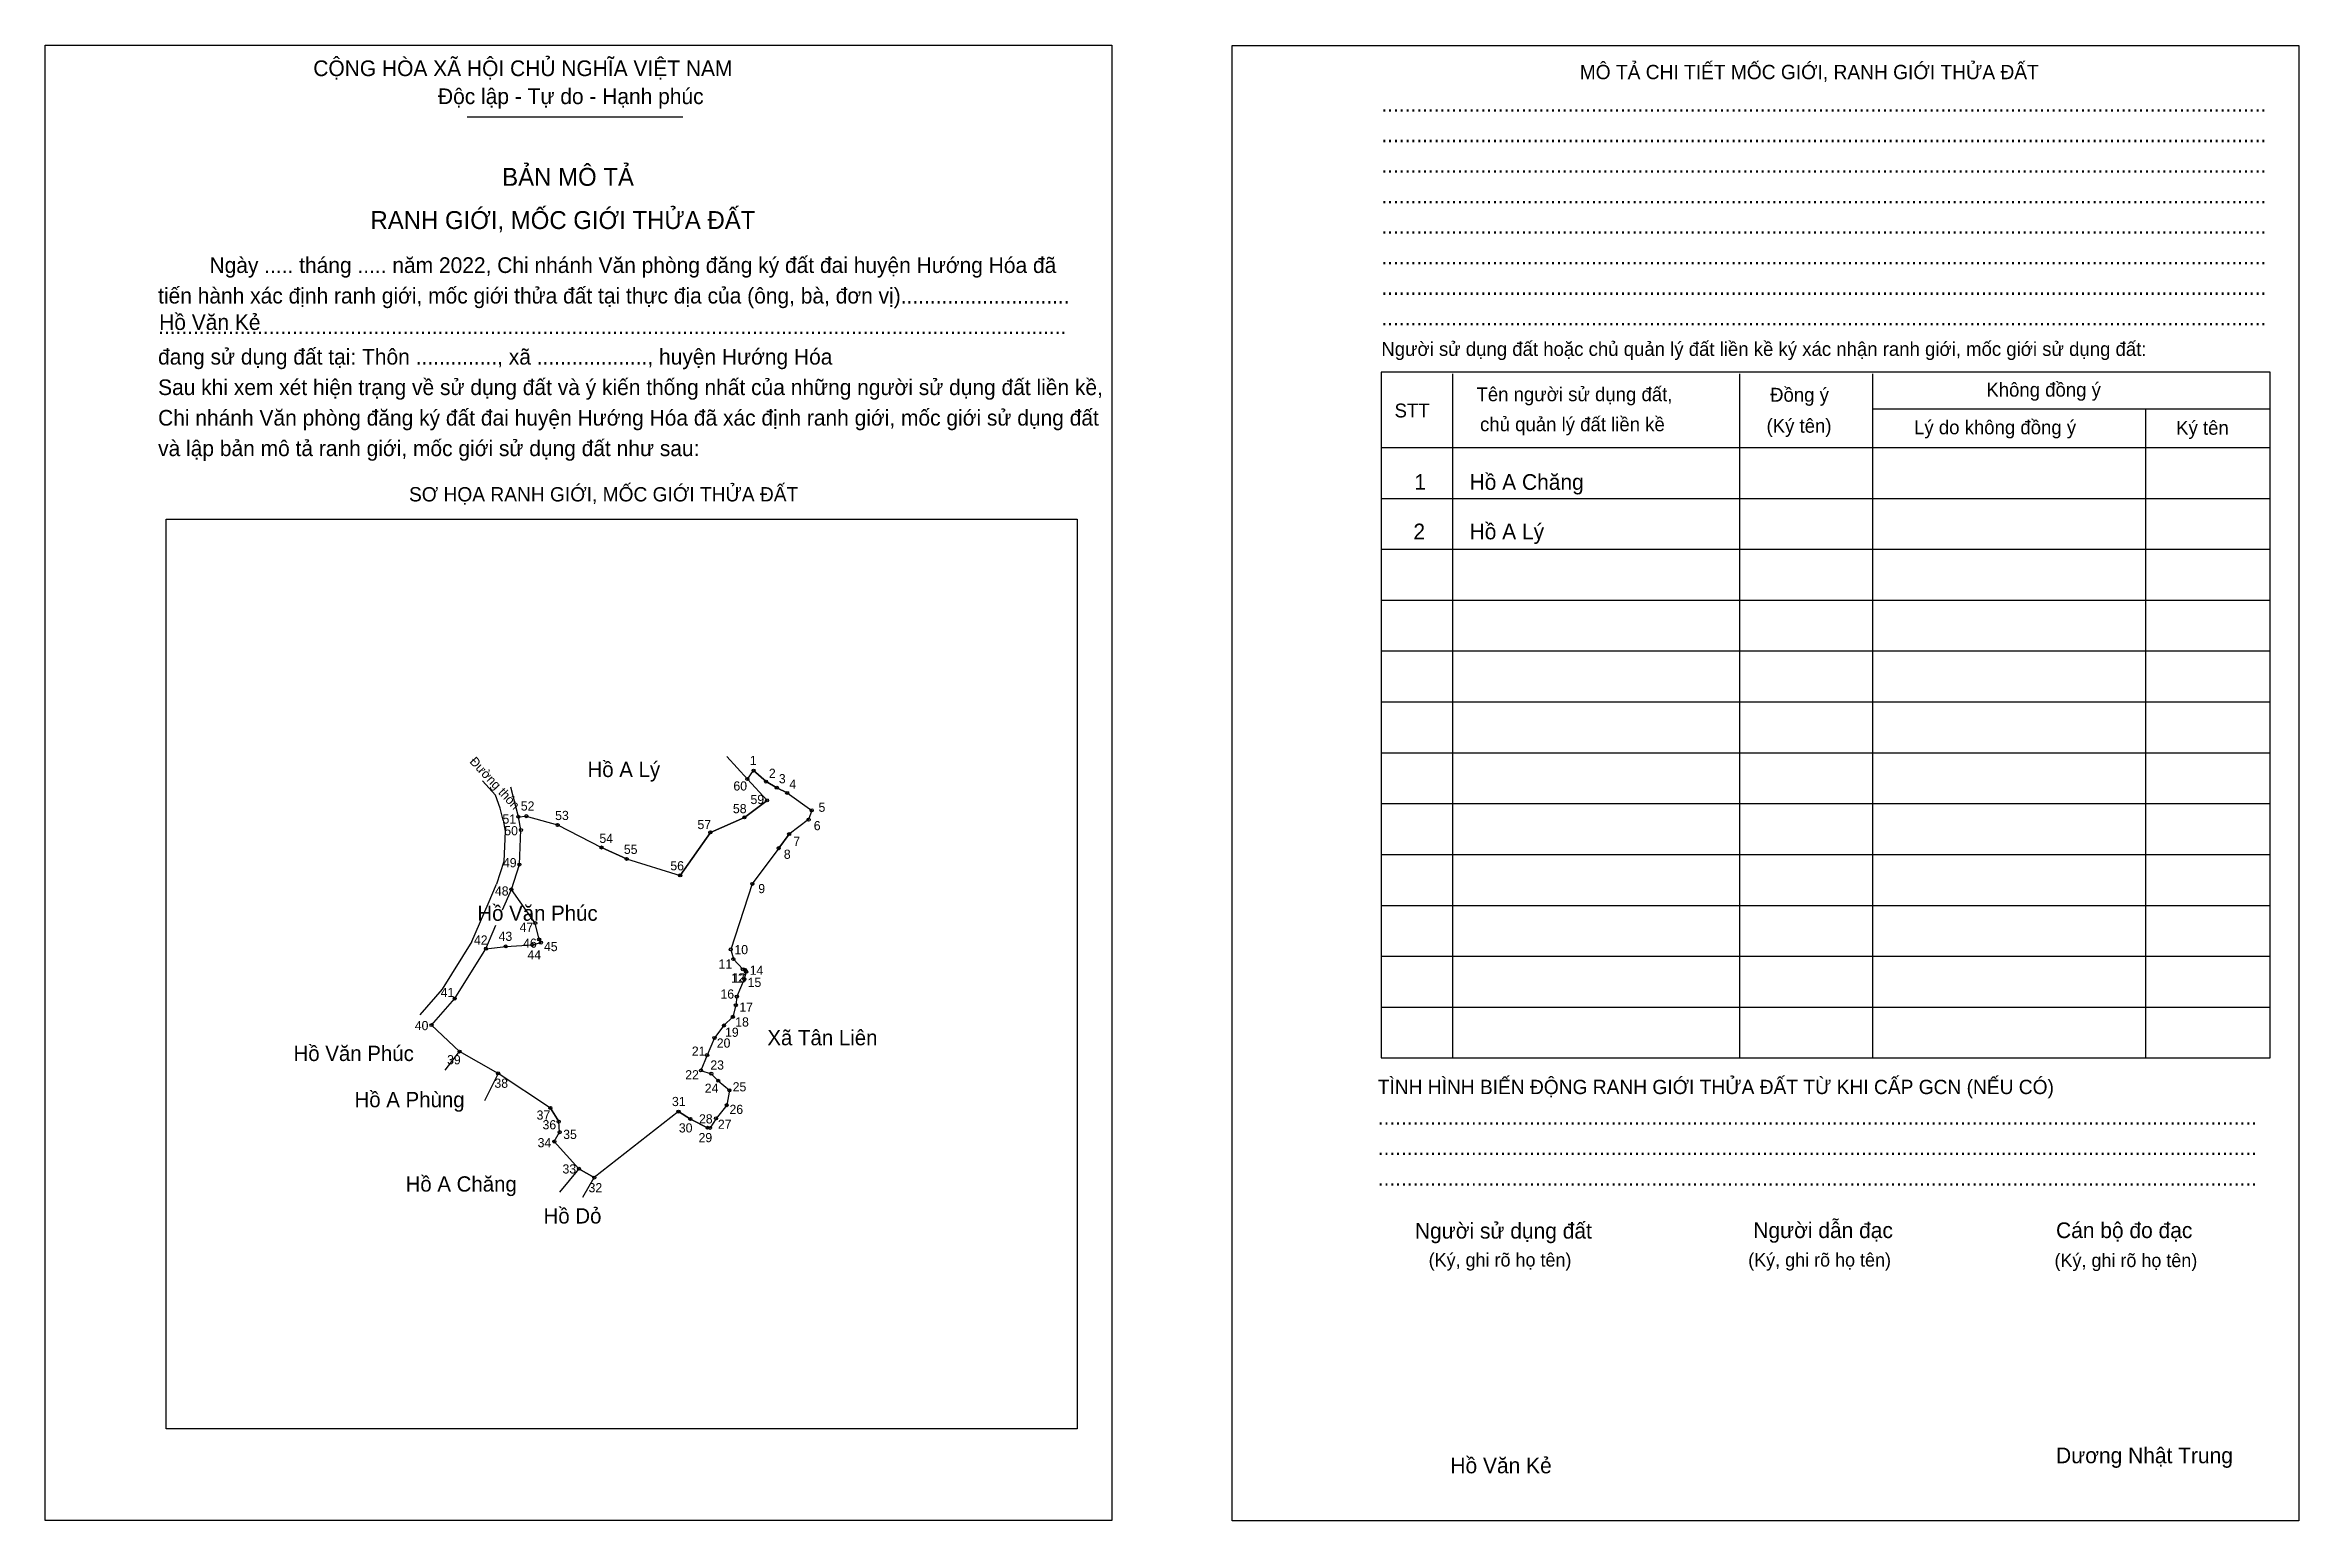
# Model space of a CAD drawing. Extents: x 547279 to 548138, y 1838471 to 1839034.
import ezdxf

# ---------------------------------------------------------------- set-up
doc = ezdxf.new("R2010")
doc.units = 0
for name, color, linetype in [('Level 1', 7, 'Continuous'), ('Level 10', 7, 'Continuous'), ('Level 11', 7, 'Continuous'), ('Level 2', 7, 'Continuous'), ('Level 25', 7, 'Continuous'), ('Level 27', 7, 'Continuous'), ('Level 36', 7, 'Continuous'), ('Level 52', 7, 'Continuous'), ('Level 55', 7, 'Continuous'), ('Level 6', 7, 'Continuous'), ('Level 9', 7, 'Continuous')]:
    doc.layers.add(name, color=color, linetype=linetype)

msp = doc.modelspace()

# ---------------------------------------------------------------- linework, layer by layer
at = {"layer": 'Level 1'}
for p, q in [((547278.52, 1839033.83), (547278.52, 1839033.83)), ((547731.26, 1839033.63), (547731.26, 1839033.63)), ((547439.54, 1839006.46), (547521.83, 1839006.46)), ((547815.38, 1838908.45), (547815.38, 1838647.4)), ((547924.85, 1838908.45), (547924.85, 1838647.4)), ((547975.51, 1838908.45), (547975.51, 1838647.4)), ((547975.51, 1838895.06), (548127.28, 1838895.06)), ((548079.73, 1838895.06), (548079.73, 1838647.4)), ((547788.21, 1838880.31), (548127.28, 1838880.31)), ((547324.73, 1838852.94), (547324.73, 1838852.94)), ((547788.21, 1838860.9), (548127.28, 1838860.9)), ((547788.21, 1838841.49), (548127.28, 1838841.49)), ((547788.21, 1838822.08), (548127.28, 1838822.08)), ((547788.21, 1838802.67), (548127.28, 1838802.67)), ((547788.21, 1838783.26), (548127.28, 1838783.26)), ((547788.21, 1838763.85), (548127.28, 1838763.85)), ((547788.21, 1838744.44), (548127.28, 1838744.44)), ((547788.21, 1838725.04), (548127.28, 1838725.04)), ((547788.21, 1838705.63), (548127.28, 1838705.63)), ((547788.21, 1838686.22), (548127.28, 1838686.22)), ((547788.21, 1838666.81), (548127.28, 1838666.81)), ((547672.15, 1838505.91), (547672.15, 1838505.91)), ((547685.46, 1838470.98), (547685.46, 1838470.98)), ((548138.21, 1838470.78), (548138.21, 1838470.78))]:
    msp.add_line(p, q, dxfattribs=at)
for points in [[(548127.28, 1838909.03), (547788.21, 1838909.03), (547788.21, 1838647.4), (548127.28, 1838647.4)], [(547324.73, 1838852.94), (547672.15, 1838852.94), (547672.15, 1838505.91), (547324.73, 1838505.91)]]:
    msp.add_lwpolyline(points, close=True, dxfattribs=at)
at = {"layer": 'Level 10'}
for p, q in [((547450.32, 1838747.7), (547445.33, 1838753.07)), ((547452.05, 1838742.69), (547450.32, 1838747.7)), ((547453.19, 1838738.09), (547452.05, 1838742.69)), ((547453.19, 1838738.09), (547454.03, 1838733.92)), ((547454.03, 1838733.92), (547453.5, 1838722.3)), ((547453.5, 1838722.3), (547450.73, 1838713.77)), ((547447.5, 1838706.26), (547450.73, 1838713.77)), ((547453.01, 1838703.89), (547456.37, 1838711.7)), ((547441.32, 1838691.88), (547447.5, 1838706.26)), ((547446.65, 1838689.1), (547450.51, 1838698.07)), ((547441.32, 1838691.88), (547429.96, 1838673.66)), ((547429.96, 1838673.66), (547421.42, 1838663.92)), ((547431.09, 1838642.81), (547436.62, 1838649.85)), ((547483.67, 1838594.35), (547488.01, 1838601.79))]:
    msp.add_line(p, q, dxfattribs=at)
msp.add_lwpolyline([(547553.54, 1838752.84), (547557.64, 1838750.52), (547561.58, 1838748.53), (547570.97, 1838741.87), (547569.77, 1838738.33), (547562.34, 1838732.8), (547558.34, 1838727.44), (547548.28, 1838713.81), (547540.06, 1838688.84), (547541.06, 1838685.13), (547544.66, 1838681.24), (547545.51, 1838681), (547545.93, 1838680.3), (547545.23, 1838677.47), (547542.37, 1838670.82), (547541.99, 1838667.52), (547540.85, 1838663.1), (547537.44, 1838659.79), (547533.86, 1838655.05), (547531.07, 1838648.51), (547528.68, 1838642.64), (547532.62, 1838641.41), (547535.28, 1838638.7), (547539.55, 1838635.08), (547538.53, 1838629.4), (547534.46, 1838624.37), (547532.17, 1838620.72), (547531.25, 1838620.77), (547524.65, 1838624.11), (547520.12, 1838626.92), (547488.01, 1838601.79), (547482.14, 1838605.15), (547472.74, 1838615.51), (547474.77, 1838619.09), (547474.44, 1838623.13), (547471.26, 1838628.31), (547451.34, 1838641.53), (547436.62, 1838649.85), (547425.91, 1838659.94), (547434.79, 1838670.08), (547446.65, 1838689.1), (547454.21, 1838689.96), (547464.38, 1838690.56), (547467.64, 1838691.42), (547466.98, 1838692.61), (547465.51, 1838698.86), (547456.37, 1838711.7), (547459.45, 1838721.2), (547460.05, 1838734.39), (547459.04, 1838739.42), (547462.07, 1838739.66), (547474.03, 1838736.3), (547490.76, 1838727.69), (547500.33, 1838723.36), (547520.76, 1838717.05), (547532.29, 1838733.46), (547545.28, 1838739.18), (547553.93, 1838745.67), (547546.41, 1838753.81), (547548.75, 1838757.06)], close=True, dxfattribs=at)
at = {"layer": 'Level 11'}
for centre in [(547546.41, 1838753.81), (547548.75, 1838757.06), (547553.54, 1838752.84), (547553.54, 1838752.84), (547557.64, 1838750.52), (547553.93, 1838745.67), (547561.58, 1838748.53), (547570.97, 1838741.87), (547459.04, 1838739.42), (547460.05, 1838734.39), (547462.07, 1838739.66), (547474.03, 1838736.3), (547532.29, 1838733.46), (547545.28, 1838739.18), (547562.34, 1838732.8), (547569.77, 1838738.33), (547490.76, 1838727.69), (547500.33, 1838723.36), (547558.34, 1838727.44), (547459.45, 1838721.2), (547520.76, 1838717.05), (547456.37, 1838711.7), (547548.28, 1838713.81), (547465.51, 1838698.86), (547446.65, 1838689.1), (547454.21, 1838689.96), (547464.38, 1838690.56), (547466.98, 1838692.61), (547467.64, 1838691.42), (547540.06, 1838688.84), (547541.06, 1838685.13), (547544.66, 1838681.24), (547545.51, 1838681), (547545.93, 1838680.3), (547545.23, 1838677.47), (547434.79, 1838670.08), (547540.85, 1838663.1), (547541.99, 1838667.52), (547542.37, 1838670.82), (547425.91, 1838659.94), (547533.86, 1838655.05), (547537.44, 1838659.79), (547436.62, 1838649.85), (547531.07, 1838648.51), (547451.34, 1838641.53), (547528.68, 1838642.64), (547532.62, 1838641.41), (547535.28, 1838638.7), (547538.53, 1838629.4), (547539.55, 1838635.08), (547471.26, 1838628.31), (547474.44, 1838623.13), (547520.12, 1838626.92), (547524.65, 1838624.11), (547531.25, 1838620.77), (547532.17, 1838620.72), (547534.46, 1838624.37), (547472.74, 1838615.51), (547474.77, 1838619.09), (547482.14, 1838605.15), (547488.01, 1838601.79)]:
    msp.add_circle(centre, 0.582, dxfattribs=at)
at = {"layer": 'Level 2'}
for points in [[(547278.52, 1839033.83), (547685.46, 1839033.83), (547685.46, 1838470.98), (547278.52, 1838470.98)], [(547731.27, 1839033.63), (548138.21, 1839033.63), (548138.21, 1838470.78), (547731.27, 1838470.78)]]:
    msp.add_lwpolyline(points, close=True, dxfattribs=at)
at = {"layer": 'Level 25'}
for p, q in [((547546.41, 1838753.81), (547553.93, 1838745.67)), ((547553.54, 1838752.84), (547548.75, 1838757.06)), ((547557.64, 1838750.52), (547553.54, 1838752.84)), ((547561.58, 1838748.53), (547557.64, 1838750.52)), ((547553.93, 1838745.67), (547545.28, 1838739.18)), ((547532.29, 1838733.46), (547520.76, 1838717.05)), ((547545.28, 1838739.18), (547532.29, 1838733.46)), ((547558.34, 1838727.44), (547562.34, 1838732.8)), ((547500.33, 1838723.36), (547490.76, 1838727.69)), ((547466.98, 1838692.61), (547467.64, 1838691.42)), ((547545.51, 1838681), (547544.66, 1838681.24)), ((547545.51, 1838681), (547545.93, 1838680.3)), ((547425.91, 1838659.94), (547434.79, 1838670.08)), ((547425.91, 1838659.94), (547436.62, 1838649.85)), ((547537.44, 1838659.79), (547533.86, 1838655.05)), ((547540.85, 1838663.1), (547537.44, 1838659.79)), ((547532.62, 1838641.41), (547535.28, 1838638.7)), ((547535.28, 1838638.7), (547539.55, 1838635.08)), ((547539.55, 1838635.08), (547538.53, 1838629.4)), ((547471.26, 1838628.31), (547474.44, 1838623.13)), ((547520.12, 1838626.92), (547524.65, 1838624.11)), ((547524.65, 1838624.11), (547531.25, 1838620.77)), ((547532.17, 1838620.72), (547531.25, 1838620.77)), ((547482.14, 1838605.15), (547488.01, 1838601.79))]:
    msp.add_line(p, q, dxfattribs=at)
at = {"layer": 'Level 27'}
for p, q in [((547546.41, 1838753.81), (547538.51, 1838762.36)), ((547459.04, 1838739.42), (547456.23, 1838750.72)), ((547451.34, 1838641.53), (547446.16, 1838631.1)), ((547482.14, 1838605.15), (547474.68, 1838596.21))]:
    msp.add_line(p, q, dxfattribs=at)

# ---------------------------------------------------------------- texts
at = {"layer": 'Level 1'}
for s, height, p in [('CỘNG HÒA XÃ HỘI CHỦ NGHĨA VIỆT NAM', 5.9776, (547380.82, 1839021.99)), ('MÔ TẢ CHI TIẾT MỐC GIỚI, RANH GIỚI THỬA ĐẤT', 5.4652, (547863.89, 1839020.81)), ('Độc lập - Tự do - Hạnh phúc', 5.9776, (547428.38, 1839011.31)), ('........................................................................................................................................................', 5.97755, (547788.21, 1839008.4)), ('........................................................................................................................................................', 5.97755, (547788.21, 1838996.76)), ('BẢN MÔ TẢ', 6.832, (547452.87, 1838980.14)), ('........................................................................................................................................................', 5.97755, (547788.21, 1838985.11)), ('........................................................................................................................................................', 5.97755, (547788.21, 1838973.47)), ('RANH GIỚI, MỐC GIỚI THỬA ĐẤT', 6.8322, (547402.63, 1838963.65)), ('........................................................................................................................................................', 5.97755, (547788.21, 1838961.82)), ('Ngày ..... tháng ..... năm 2022, Chi nhánh Văn phòng đăng ký đất đai huyện Hướng Hóa đã', 5.9776, (547341.23, 1838946.88)), ('........................................................................................................................................................', 5.97755, (547788.21, 1838950.18)), ('tiến hành xác định ranh giới, mốc giới thửa đất tại thực địa của (ông, bà, đơn vị).............................', 5.97755, (547321.63, 1838935.23)), ('........................................................................................................................................................', 5.97755, (547788.21, 1838938.53)), ('............................................................................................................................................................', 5.97755, (547321.63, 1838923.59)), ('........................................................................................................................................................', 5.97755, (547788.21, 1838926.89)), ('đang sử dụng đất tại: Thôn .............., xã ..................., huyện Hướng Hóa', 5.9776, (547321.63, 1838911.94)), ('Người sử dụng đất hoặc chủ quản lý đất liền kề ký xác nhận ranh giới, mốc giới sử dụng đất:', 5.2949, (547788.21, 1838915.24)), ('Sau khi xem xét hiện trạng về sử dụng đất và ý kiến thống nhất của những người sử dụng đất liền kề,', 5.9776, (547321.63, 1838900.3)), ('Không đồng ý', 5.2949, (548018.98, 1838899.71)), ('STT', 5.295, (547793.26, 1838891.76)), ('Tên người sử dụng đất,', 5.2949, (547824.51, 1838897.97)), ('Đồng ý', 5.295, (547936.5, 1838897.77)), ('Chi nhánh Văn phòng đăng ký đất đai huyện Hướng Hóa đã xác định ranh giới, mốc giới sử dụng đất', 5.9776, (547321.63, 1838888.65)), ('chủ quản lý đất liền kề', 5.2949, (547825.87, 1838886.52)), ('(Ký tên)', 5.295, (547935.14, 1838885.93)), ('Lý do không đồng ý', 5.2949, (547991.42, 1838885.35)), ('Ký tên', 5.295, (548091.38, 1838885.16)), ('và lập bản mô tả ranh giới, mốc giới sử dụng đất như sau:', 5.9776, (547321.63, 1838877.01)), ('SƠ HỌA RANH GIỚI, MỐC GIỚI THỬA ĐẤT', 5.4652, (547417.33, 1838859.72)), ('TÌNH HÌNH BIẾN ĐỘNG RANH GIỚI THỬA ĐẤT TỪ KHI CẤP GCN (NẾU CÓ)', 5.4652, (547786.85, 1838633.62)), ('.......................................................................................................................................................', 5.97755, (547786.85, 1838621.98)), ('.......................................................................................................................................................', 5.97755, (547786.85, 1838610.33)), ('.......................................................................................................................................................', 5.97755, (547786.85, 1838598.68)), ('Người dẫn đạc', 5.9776, (547930.09, 1838578.69)), ('Người sử dụng đất', 5.9776, (547801.02, 1838578.5)), ('Cán bộ đo đạc', 5.9776, (548045.57, 1838578.69)), ('(Ký, ghi rõ họ tên)', 5.1239, (547806.26, 1838567.82)), ('(Ký, ghi rõ họ tên)', 5.1239, (547928.15, 1838567.82)), ('(Ký, ghi rõ họ tên)', 5.1239, (548044.99, 1838567.63)), ('Dương Nhật Trung', 5.9776, (548045.57, 1838492.8))]:
    msp.add_text(s, height=height, dxfattribs=at).set_placement(p)
at = {"layer": 'Level 10'}
msp.add_text('Đường thôn', height=3.5, rotation=312.89936, dxfattribs=at).set_placement((547440.2, 1838760.3))
at = {"layer": 'Level 36'}
for s, height, p in [('Hồ A Lý', 5.823, (547485.42, 1838754.58)), ('Hồ Văn Phúc', 5.8226, (547443.41, 1838699.74)), ('Xã Tân Liên', 5.8226, (547554.03, 1838652.24)), ('Hồ Văn Phúc', 5.8226, (547373.29, 1838646.24)), ('Hồ A Phùng', 5.823, (547396.55, 1838628.62)), ('Hồ A Chăng', 5.823, (547416.03, 1838596.43)), ('Hồ Dỏ', 5.823, (547468.66, 1838584.25))]:
    msp.add_text(s, height=height, dxfattribs=at).set_placement(p)
at = {"layer": 'Level 52'}
for s, height, p in [('1', 5.98, (547800.81, 1838864.15)), ('Hồ A Chăng', 5.978, (547821.87, 1838864.15)), ('2', 5.98, (547800.45, 1838845.27)), ('Hồ A Lý', 5.978, (547821.87, 1838845.27))]:
    msp.add_text(s, height=height, dxfattribs=at).set_placement(p)
at = {"layer": 'Level 55'}
for s, p in [('60', (547546.14, 1838753.81)), ('1', (547548.64, 1838757.06)), ('2', (547553.41, 1838752.84)), ('3', (547557.52, 1838750.52)), ('59', (547553.66, 1838745.67)), ('4', (547561.45, 1838748.53)), ('5', (547570.85, 1838741.87)), ('51', (547458.79, 1838739.42)), ('50', (547459.77, 1838734.39)), ('52', (547461.8, 1838739.66)), ('53', (547473.77, 1838736.3)), ('57', (547532.02, 1838733.46)), ('58', (547545.01, 1838739.18)), ('7', (547562.21, 1838732.8)), ('6', (547569.64, 1838738.33)), ('54', (547490.48, 1838727.69)), ('55', (547500.06, 1838723.36)), ('8', (547558.21, 1838727.44)), ('49', (547459.18, 1838721.2)), ('56', (547520.48, 1838717.05)), ('48', (547456.1, 1838711.7)), ('9', (547548.15, 1838713.81)), ('47', (547465.24, 1838698.86)), ('42', (547446.38, 1838689.1)), ('43', (547453.95, 1838689.96)), ('44', (547464.1, 1838690.56)), ('46', (547466.7, 1838692.61)), ('45', (547467.37, 1838691.42)), ('10', (547539.78, 1838688.84)), ('11', (547540.81, 1838685.13)), ('12', (547544.39, 1838681.24)), ('13', (547545.25, 1838681)), ('14', (547545.65, 1838680.3)), ('15', (547544.96, 1838677.47)), ('41', (547434.54, 1838670.08)), ('18', (547540.58, 1838663.1)), ('17', (547541.72, 1838667.52)), ('16', (547542.09, 1838670.82)), ('40', (547425.63, 1838659.94)), ('20', (547533.58, 1838655.05)), ('19', (547537.17, 1838659.79)), ('39', (547436.35, 1838649.85)), ('21', (547530.82, 1838648.51)), ('38', (547451.07, 1838641.53)), ('22', (547528.41, 1838642.64)), ('23', (547532.36, 1838641.41)), ('24', (547535, 1838638.7)), ('26', (547538.25, 1838629.4)), ('25', (547539.28, 1838635.08)), ('37', (547470.99, 1838628.31)), ('36', (547474.16, 1838623.13)), ('31', (547519.87, 1838626.92)), ('30', (547524.37, 1838624.11)), ('29', (547530.98, 1838620.77)), ('28', (547531.9, 1838620.72)), ('27', (547534.19, 1838624.37)), ('34', (547472.46, 1838615.51)), ('35', (547474.5, 1838619.09)), ('33', (547481.88, 1838605.15)), ('32', (547487.74, 1838601.79))]:
    msp.add_text(s, height=0.388, dxfattribs=at).set_placement(p)
at = {"layer": 'Level 6'}
for p in [(547322.03, 1838925.14), (547814.55, 1838488.95)]:
    msp.add_text('Hồ Văn Kẻ', height=5.978, dxfattribs=at).set_placement(p)
at = {"layer": 'Level 9'}
for s, height, p in [('1', 3.49, (547547.34, 1838759.17)), ('60', 3.494, (547541.07, 1838749.43)), ('2', 3.49, (547554.61, 1838754.26)), ('3', 3.49, (547558.4, 1838752.2)), ('4', 3.49, (547562.38, 1838750.11)), ('52', 3.494, (547459.97, 1838741.78)), ('53', 3.494, (547473.08, 1838738.17)), ('58', 3.494, (547540.89, 1838740.78)), ('59', 3.494, (547547.59, 1838744.27)), ('5', 3.49, (547573.54, 1838741.32)), ('51', 3.494, (547452.99, 1838736.82)), ('50', 3.494, (547453.69, 1838732.35)), ('54', 3.494, (547489.96, 1838729.44)), ('57', 3.494, (547527.36, 1838734.72)), ('6', 3.49, (547571.72, 1838734.3)), ('49', 3.494, (547453.16, 1838720.15)), ('55', 3.494, (547499.29, 1838725.24)), ('8', 3.49, (547560.31, 1838723.38)), ('7', 3.49, (547563.91, 1838728.31)), ('56', 3.494, (547517.02, 1838718.98)), ('48', 3.494, (547450.1, 1838709.36)), ('9', 3.49, (547550.55, 1838710.28)), ('47', 3.494, (547459.51, 1838695.51)), ('42', 3.494, (547442.1, 1838690.64)), ('43', 3.494, (547451.51, 1838692.08)), ('46', 3.494, (547460.88, 1838689.46)), ('45', 3.494, (547468.8, 1838688.15)), ('10', 3.494, (547541.45, 1838686.99)), ('44', 3.494, (547462.5, 1838684.98)), ('11', 3.494, (547535.4, 1838681.51)), ('14', 3.494, (547547.28, 1838679.12)), ('41', 3.494, (547429.41, 1838670.65)), ('16', 3.494, (547536.14, 1838670.07)), ('12', 3.494, (547540.16, 1838676.18)), ('13', 3.494, (547540.78, 1838676.17)), ('15', 3.494, (547546.5, 1838674.49)), ('17', 3.494, (547543.34, 1838665.06)), ('40', 3.494, (547419.54, 1838658.01)), ('20', 3.494, (547534.73, 1838651.36)), ('19', 3.494, (547537.88, 1838655.47)), ('18', 3.494, (547541.77, 1838659.4)), ('39', 3.494, (547431.85, 1838644.98)), ('21', 3.494, (547525.22, 1838648.26)), ('23', 3.494, (547532.28, 1838642.98)), ('38', 3.494, (547449.91, 1838636.03)), ('22', 3.494, (547522.7, 1838639.24)), ('24', 3.494, (547530.15, 1838634.11)), ('25', 3.494, (547540.79, 1838634.65)), ('31', 3.494, (547517.64, 1838629.05)), ('26', 3.494, (547539.58, 1838626.04)), ('37', 3.494, (547466, 1838623.87)), ('36', 3.494, (547468.27, 1838620.18)), ('30', 3.494, (547520.26, 1838618.98)), ('28', 3.494, (547527.95, 1838622.42)), ('27', 3.494, (547535.15, 1838620.37)), ('34', 3.494, (547466.39, 1838613.34)), ('35', 3.494, (547476.15, 1838616.51)), ('29', 3.494, (547527.78, 1838615.27)), ('33', 3.494, (547475.89, 1838603.32)), ('32', 3.494, (547485.82, 1838596.17))]:
    msp.add_text(s, height=height, dxfattribs=at).set_placement(p)

doc.saveas('drawing.dxf')
